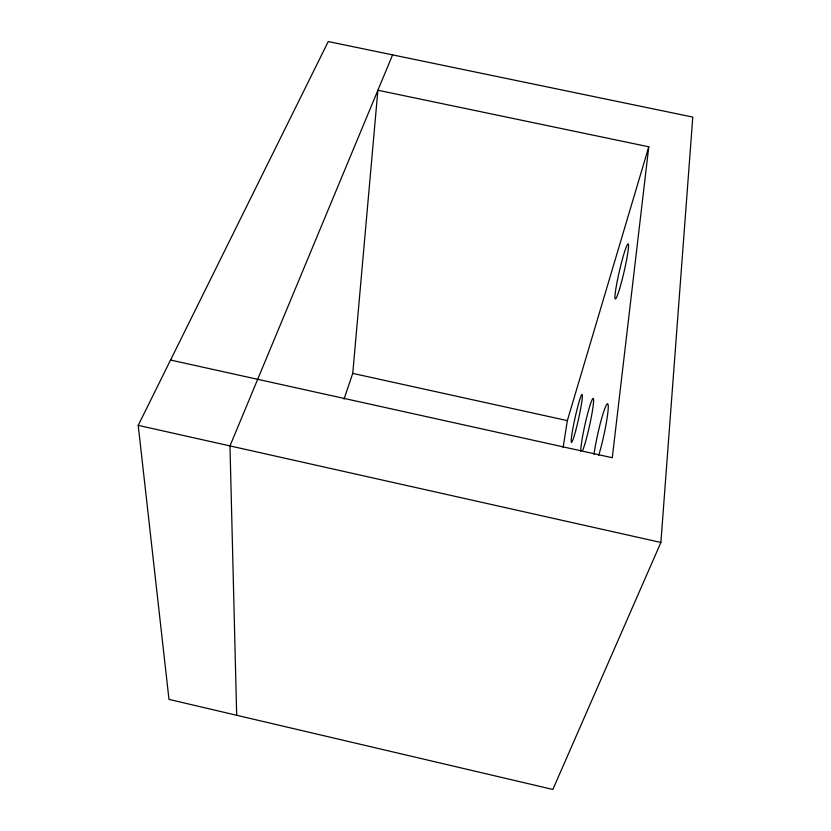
<?xml version="1.0" encoding="UTF-8"?>
<svg xmlns="http://www.w3.org/2000/svg" width="831" height="831" viewBox="0 0 831 831"><rect width="100%" height="100%" fill="white"/><g stroke="black" fill="none" stroke-linecap="round" stroke-linejoin="round"><path stroke-width="1.25" d="M660.884 542.456L692.784 117.088L328.255 41.55L138.216 425.358L168.984 699.39L552.854 789.45L660.884 542.456L138.216 425.358M344.013 399.109L352.749 373.389L377.887 90.236L648.782 146.786L612.291 457.736L170.552 360.041M563.138 447.504L567.344 420.621L648.782 146.786M392.596 54.888L229.979 445.925L236.679 715.273M352.749 373.389L567.344 420.621M593.999 454.308A32.056 3.116 -77.6 0 1 603.701 411.709A32.056 3.116 -77.6 0 1 607.845 412.633A32.056 3.116 -77.6 0 1 598.704 455.367M580.755 451.202A27.787 2.337 -77.5 0 1 588.545 410.296A27.787 2.337 -77.5 0 1 592.867 407.896A27.787 2.337 -77.5 0 1 582.843 450.038M575.634 430.884A24.515 1.818 -77.5 0 0 582.115 394.445A24.515 1.818 -77.5 0 0 572.642 429.804A24.515 1.818 -77.5 0 0 575.634 430.884M619.604 288.741A28.223 2.337 -76.9 0 0 628.402 244.252A28.223 2.337 -76.9 0 0 617.236 281.2A28.223 2.337 -76.9 0 0 619.604 288.741"/></g></svg>
